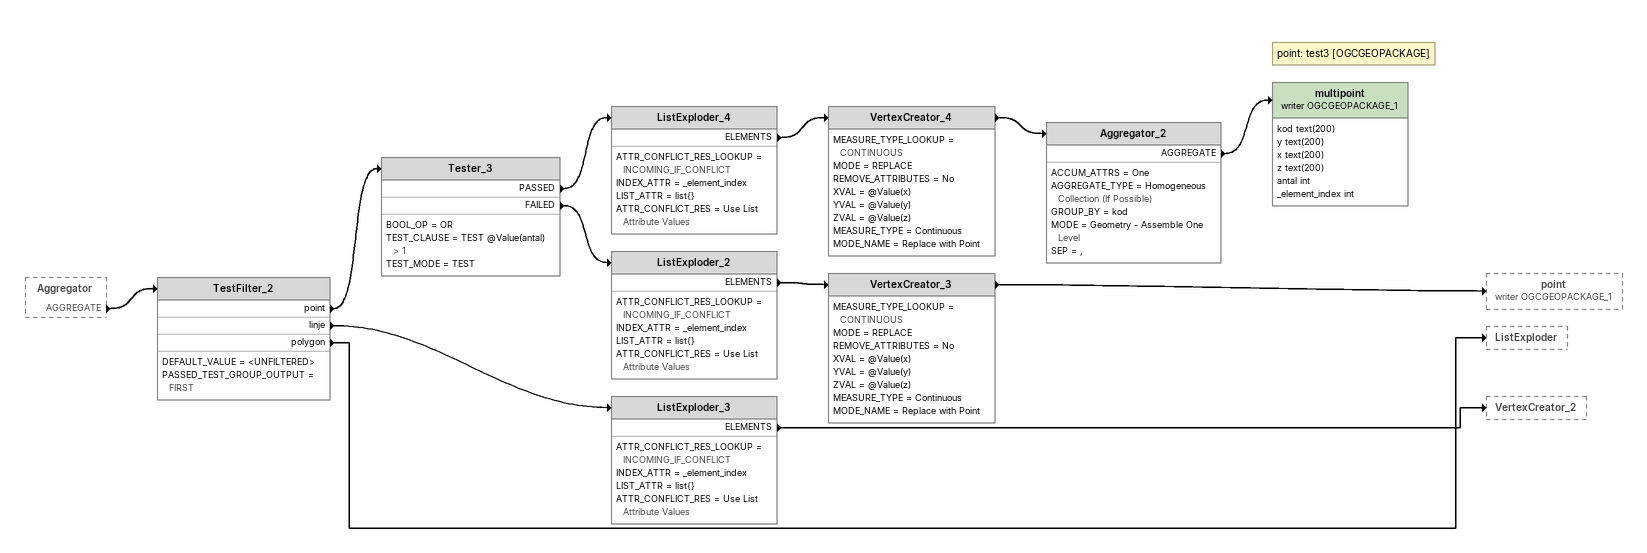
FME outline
Aggregator [outside]
    AGGREGATE -> TestFilter_2
TestFilter_2
    DEFAULT_VALUE = <UNFILTERED>
    PASSED_TEST_GROUP_OUTPUT = FIRST
    point -> Tester_3
    linje -> ListExploder_3
    polygon -> ListExploder
Tester_3
    BOOL_OP = OR
    TEST_CLAUSE = TEST @Value(antal) > 1
    TEST_MODE = TEST
    PASSED -> ListExploder_4
    FAILED -> ListExploder_2
ListExploder_4
    ATTR_CONFLICT_RES_LOOKUP = INCOMING_IF_CONFLICT
    INDEX_ATTR = _element_index
    LIST_ATTR = list{}
    ATTR_CONFLICT_RES = Use List Attribute Values
    ELEMENTS -> VertexCreator_4
VertexCreator_4
    MEASURE_TYPE_LOOKUP = CONTINUOUS
    MODE = REPLACE
    REMOVE_ATTRIBUTES = No
    XVAL = @Value(x)
    YVAL = @Value(y)
    ZVAL = @Value(z)
    MEASURE_TYPE = Continuous
    MODE_NAME = Replace with Point
    -> Aggregator_2
Aggregator_2
    ACCUM_ATTRS = One
    AGGREGATE_TYPE = Homogeneous Collection (If Possible)
    GROUP_BY = kod
    MODE = Geometry - Assemble One Level
    SEP = ,
    AGGREGATE -> multipoint (writer OGCGEOPACKAGE_1)
Note: point: test3 [OGCGEOPACKAGE]
multipoint (writer OGCGEOPACKAGE_1)
    attributes: kod text(200), y text(200), x text(200), z text(200), antal int, _element_index int
ListExploder_2
    ATTR_CONFLICT_RES_LOOKUP = INCOMING_IF_CONFLICT
    INDEX_ATTR = _element_index
    LIST_ATTR = list{}
    ATTR_CONFLICT_RES = Use List Attribute Values
    ELEMENTS -> VertexCreator_3
VertexCreator_3
    MEASURE_TYPE_LOOKUP = CONTINUOUS
    MODE = REPLACE
    REMOVE_ATTRIBUTES = No
    XVAL = @Value(x)
    YVAL = @Value(y)
    ZVAL = @Value(z)
    MEASURE_TYPE = Continuous
    MODE_NAME = Replace with Point
    -> point (writer OGCGEOPACKAGE_1)
ListExploder_3
    ATTR_CONFLICT_RES_LOOKUP = INCOMING_IF_CONFLICT
    INDEX_ATTR = _element_index
    LIST_ATTR = list{}
    ATTR_CONFLICT_RES = Use List Attribute Values
    ELEMENTS -> VertexCreator_2
